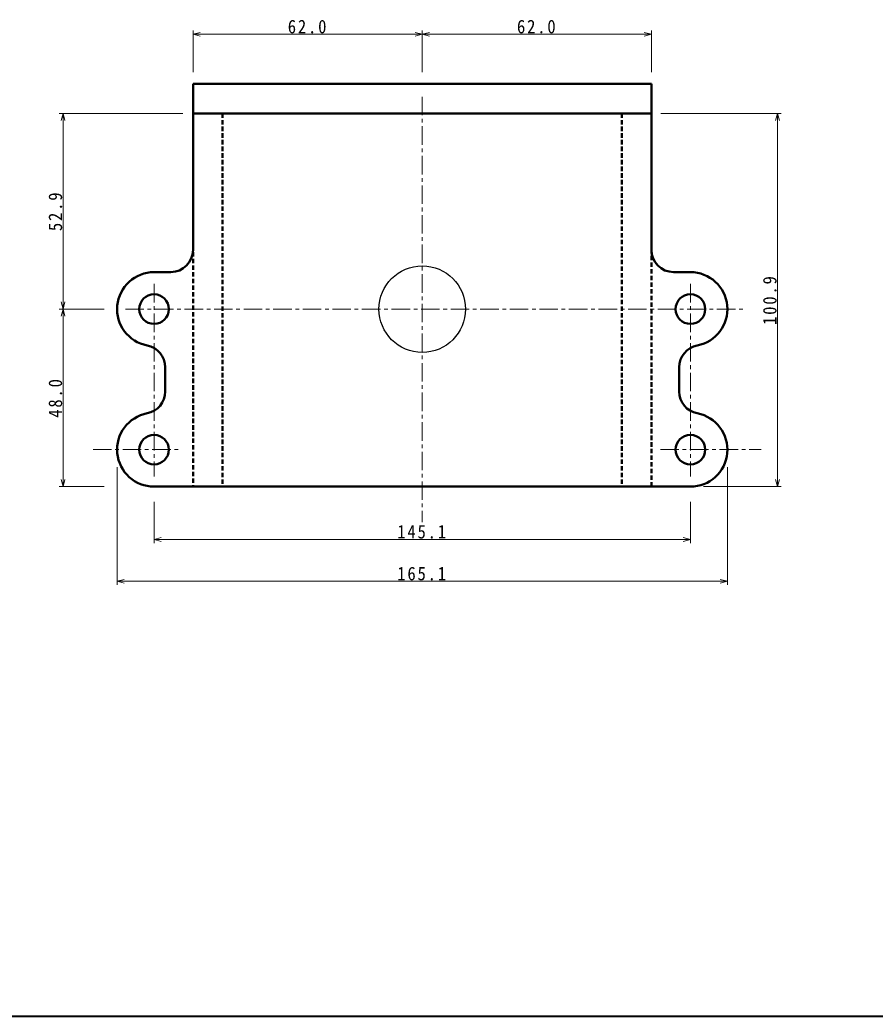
# Model space of a CAD drawing. Units: millimetres on the paper. Extents: x -1451 to 1005, y -1119 to 227.
# Drawn here: x 531.2 to 762.5, y -320.2 to -50.8 of the extents above; entities that cross this region are included whole.
import ezdxf

# ---------------------------------------------------------------- set-up
doc = ezdxf.new("R2010")
doc.units = ezdxf.units.MM
doc.linetypes.add('CHAIN1', pattern=[8, 5, -1, 1, -1])
doc.linetypes.add('DASHED1', pattern=[1.8, 1.2, -0.6])
for name, color, linetype, lineweight in [('0-1_外形1', 3, 'Continuous', 25), ('0-6_太線外形', 5, 'Continuous', 40), ('0-9_中心線', 3, 'Continuous', 25), ('0-A_寸法文字', 1, 'Continuous', 9)]:
    doc.layers.add(name, color=color, linetype=linetype, lineweight=lineweight)
doc.styles.add('ＭＳ ゴシック', font='')
doc.styles.get('ＭＳ ゴシック').set_extended_font_data('MS Gothic')

msp = doc.modelspace()

# ---------------------------------------------------------------- linework, layer by layer
at = {"layer": '0-1_外形1'}
msp.add_circle((640.027, -129.025), 11.709, dxfattribs=at)
at = {"layer": '0-6_太線外形', "color": 2, "lineweight": 50}
for p, q in [((578.027, -68.099), (702.027, -68.099)), ((578.027, -68.099), (578.027, -76.099)), ((702.027, -68.099), (702.027, -76.099)), ((578.027, -76.099), (702.027, -76.099)), ((578.027, -113.025), (578.027, -76.099)), ((702.027, -113.025), (702.027, -76.099)), ((572.027, -119.025), (567.481, -119.025)), ((708.027, -119.025), (712.572, -119.025)), ((570.505, -144.746), (570.505, -151.304)), ((709.548, -144.746), (709.548, -151.304)), ((567.481, -177.025), (712.572, -177.025))]:
    msp.add_line(p, q, dxfattribs=at)
at = {"layer": '0-6_太線外形', "color": 2, "linetype": 'DASHED1', "lineweight": 50}
for p, q in [((586.027, -76.099), (586.027, -177.025)), ((694.027, -76.099), (694.027, -177.025)), ((702.027, -107.417), (702.027, -177.025)), ((578.027, -113.623), (578.027, -177.025))]:
    msp.add_line(p, q, dxfattribs=at)
at = {"layer": '0-6_太線外形', "color": 2, "lineweight": 50}
for centre in [(567.481, -129.025), (712.572, -129.025), (567.481, -167.025), (712.572, -167.025)]:
    msp.add_circle(centre, 4, dxfattribs=at)
for centre, radius, start, end in [((572.027, -113.025), 6, 270, 0), ((708.027, -113.025), 6, 180, 270), ((567.481, -129.025), 10, 90, 259.28027), ((712.572, -129.025), 10, 280.71973, 90), ((564.505, -144.746), 6, 0, 79.28027), ((715.548, -144.746), 6, 100.71973, 180), ((564.505, -151.304), 6, 280.71973, 0), ((715.548, -151.304), 6, 180, 259.28027), ((567.481, -167.025), 10, 100.71973, 270), ((712.572, -167.025), 10, 270, 79.28027)]:
    msp.add_arc(centre, radius, start, end, dxfattribs=at)
at = {"layer": '0-9_中心線', "color": 4, "linetype": 'CHAIN1', "lineweight": 9}
for p, q in [((640.027, -71.597), (640.027, -186.671)), ((567.481, -122.224), (567.481, -174.314)), ((712.572, -122.224), (712.572, -174.314)), ((559.725, -129.025), (726.797, -129.025)), ((550.994, -167.025), (574.375, -167.025)), ((704.452, -167.025), (731.68, -167.025))]:
    msp.add_line(p, q, dxfattribs=at)
at = {"layer": '0-9_中心線', "color": 5, "lineweight": 40}
msp.add_line((216.182, -320.164), (993.86, -320.164), dxfattribs=at)
at = {"layer": '0-A_寸法文字'}
for p, q in [((578.027, -53.727), (578.027, -64.938)), ((640.027, -53.727), (640.027, -64.938)), ((702.027, -53.727), (702.027, -64.938)), ((578.027, -54.727), (579.958, -54.21)), ((578.027, -54.727), (640.027, -54.727)), ((578.027, -54.727), (579.958, -55.245)), ((640.027, -54.727), (638.095, -54.21)), ((640.027, -54.727), (638.095, -55.245)), ((640.027, -54.727), (641.958, -54.21)), ((640.027, -54.727), (702.027, -54.727)), ((640.027, -54.727), (641.958, -55.245)), ((702.027, -54.727), (700.095, -54.21)), ((702.027, -54.727), (700.095, -55.245)), ((541.855, -76.099), (575.263, -76.099)), ((542.855, -76.099), (542.337, -78.031)), ((542.855, -129.025), (542.855, -76.099)), ((542.855, -76.099), (543.373, -78.031)), ((737.12, -76.099), (704.6, -76.099)), ((736.12, -76.099), (735.602, -78.031)), ((736.12, -177.025), (736.12, -76.099)), ((736.12, -76.099), (736.637, -78.031)), ((541.855, -129.025), (553.954, -129.025)), ((542.855, -129.025), (542.337, -127.093)), ((542.855, -129.025), (542.337, -130.957)), ((542.855, -129.025), (543.373, -127.093)), ((542.855, -177.025), (542.855, -129.025)), ((542.855, -129.025), (543.373, -130.957)), ((557.481, -203.606), (557.481, -171.781)), ((722.572, -203.606), (722.572, -171.781)), ((541.855, -177.025), (553.954, -177.025)), ((542.855, -177.025), (542.337, -175.093)), ((542.855, -177.025), (543.373, -175.093)), ((737.12, -177.025), (716.142, -177.025)), ((736.12, -177.025), (735.602, -175.093)), ((736.12, -177.025), (736.637, -175.093)), ((567.481, -192.294), (567.481, -181.104)), ((712.572, -192.294), (712.572, -181.104)), ((567.481, -191.294), (569.413, -190.776)), ((712.572, -191.294), (710.64, -190.776)), ((567.481, -191.294), (712.572, -191.294)), ((567.481, -191.294), (569.413, -191.812)), ((712.572, -191.294), (710.64, -191.812)), ((557.481, -202.606), (559.413, -202.089)), ((557.481, -202.606), (722.572, -202.606)), ((557.481, -202.606), (559.413, -203.124)), ((722.572, -202.606), (720.64, -202.089)), ((722.572, -202.606), (720.64, -203.124))]:
    msp.add_line(p, q, dxfattribs=at)

# ---------------------------------------------------------------- texts
at = {"layer": '0-A_寸法文字', "color": 5, "char_height": 3.666, "attachment_point": 7, "style": 'ＭＳ ゴシック'}
for s, insert in [('\\T1.22;\\W0.9;62.0', (603.652, -54.527)), ('\\T1.22;\\W0.9;62.0', (665.652, -54.527)), ('\\T1.22;\\W0.9;145.1', (633.277, -191.094)), ('\\T1.22;\\W0.9;165.1', (633.277, -202.406))]:
    msp.add_mtext(s, dxfattribs=dict(at, insert=insert))
at = {"layer": '0-A_寸法文字', "color": 5, "char_height": 3.666, "attachment_point": 7, "rotation": 90, "style": 'ＭＳ ゴシック'}
for s, insert in [('\\T1.22;\\W0.9;52.9', (542.655, -107.937)), ('\\T1.22;\\W0.9;100.9', (735.92, -133.312)), ('\\T1.22;\\W0.9;48.0', (542.655, -158.4))]:
    msp.add_mtext(s, dxfattribs=dict(at, insert=insert))

doc.saveas('drawing.dxf')
